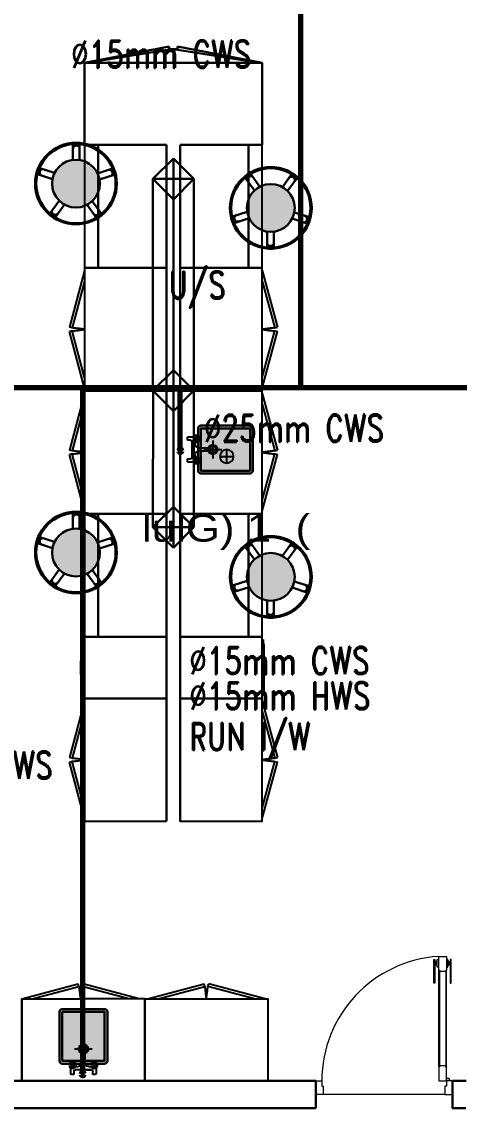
# Model space of a CAD drawing. Extents: x 800 to 995, y 398 to 804.
# Drawn here: x 867.95 to 871.15, y 754.73 to 762.68 of the extents above; entities that cross this region are included whole.
import ezdxf

# ---------------------------------------------------------------- set-up
doc = ezdxf.new("R2010")
doc.units = 0
doc.header["$MEASUREMENT"] = 0
doc.linetypes.add('ACAD_ISO02W100', pattern=[15, 12, -3])
doc.linetypes.add('DASHED', pattern=[19.05, 12.7, -6.35])
doc.layers.get('0').update_dxf_attribs({"color": 252, "linetype": 'CONTINUOUS', "lineweight": 30})
for name, color, linetype in [('-FUR', 252, 'CONTINUOUS'), ('LAYER8', 3, 'CONTINUOUS'), ('SAN', 2, 'CONTINUOUS')]:
    doc.layers.add(name, color=color, linetype=linetype)
for name, color, linetype, lineweight in [('DOOR', 30, 'CONTINUOUS', 9), ('P-C-WATER', 5, 'CONTINUOUS', 70), ('P-TEXT', 1, 'CONTINUOUS', 25), ('text', 72, 'CONTINUOUS', 15), ('Wall', 252, 'CONTINUOUS', 30)]:
    doc.layers.add(name, color=color, linetype=linetype, lineweight=lineweight)
doc.styles.add('ROMANC', font='romand.shx')
doc.styles.add('SOSA2', font='SOSA.shx', dxfattribs={"width": 0.8})

# ---------------------------------------------------------------- blocks, each defined once
blk = doc.blocks.new('YY5Y5')
at = {"layer": 'SAN', "color": 1}
for p, q in [((433.83, 542.04), (433.83, 538.56)), ((435.73, 542.41), (434.2, 542.41)), ((435.73, 540.55), (435.73, 542.41)), ((446.18, 539.55), (436.73, 539.55)), ((443.04, 539.55), (446.16, 539.55)), ((447.16, 542.41), (447.16, 540.55)), ((448.69, 542.41), (447.16, 542.41)), ((449.07, 538.56), (449.07, 542.04)), ((434.16, 537.56), (433.7, 538.02)), ((434.16, 536.15), (433.7, 535.69)), ((435.58, 537.56), (436.04, 538.02)), ((435.58, 536.15), (436.04, 535.69)), ((436.72, 537.65), (438.25, 537.65)), ((440.5, 535.4), (440.5, 528.74)), ((442.4, 528.74), (442.4, 535.4)), ((444.65, 537.65), (446.18, 537.65)), ((447.32, 537.56), (446.86, 538.02)), ((447.32, 536.15), (446.86, 535.69)), ((448.74, 537.56), (449.2, 538.02)), ((448.74, 536.15), (449.2, 535.69)), ((440.87, 528.36), (442.03, 528.36))]:
    blk.add_line(p, q, dxfattribs=at)
at = {"layer": 'SAN', "color": 1, "linetype": 'Continuous'}
blk.add_line((439.23, 539.55), (439.86, 539.55), dxfattribs=at)
at = {"layer": 'SAN', "color": 2, "linetype": 'DASHED'}
for points in [[(441.45, 532.42), (441.45, 521.63)], [(436.06, 527.03), (446.84, 527.03)]]:
    blk.add_lwpolyline(points, dxfattribs=at)
at = {"layer": 'SAN', "color": 1}
for centre, radius in [((434.87, 536.85), 2), ((434.87, 536.85), 1), ((434.87, 536.85), 0.8), ((448.03, 536.85), 2), ((448.03, 536.85), 1), ((448.03, 536.85), 0.8)]:
    blk.add_circle(centre, radius, dxfattribs=at)
for centre, radius, start, end in [((434.2, 542.04), 0.375, 90, 180), ((436.73, 540.55), 1, 180, 270), ((446.16, 540.55), 1, 270, 0), ((448.69, 542.04), 0.375, 0, 90), ((438.25, 535.4), 2.25, 0, 90), ((444.65, 535.4), 2.25, 90, 180), ((441.45, 527.03), 2.86, 109.43194, 70.56806), ((441.45, 527.03), 2.08, 117.27647, 62.72353), ((440.87, 528.74), 0.375, 180, 270), ((442.03, 528.74), 0.375, 270, 360)]:
    blk.add_arc(centre, radius, start, end, dxfattribs=at)
blk = doc.blocks.new('fd')
at = {"layer": '-FUR'}
h = blk.add_hatch(color=254, dxfattribs=at)
h.paths.add_polyline_path([(1322.6636, 576.6994), (1322.3536, 576.6994), (1322.3536, 577.0594), (1322.6636, 577.0594)], flags=16)
edge = h.paths.add_edge_path()
edge.add_line((1322.6636, 576.6794), (1322.3536, 576.6794))
edge.add_arc((1322.3536, 576.6994), 0.02, 180, 270, ccw=False)
edge.add_line((1322.3336, 576.6994), (1322.3336, 577.0594))
edge.add_arc((1322.3536, 577.0594), 0.02, 90, 180, ccw=False)
edge.add_line((1322.3536, 577.0794), (1322.6636, 577.0794))
edge.add_arc((1322.6636, 577.0594), 0.02, 0, 90, ccw=False)
edge.add_line((1322.6836, 577.0594), (1322.6836, 576.6994))
edge.add_arc((1322.6636, 576.6994), 0.02, -90, 0, ccw=False)
blk.add_hatch(color=253, dxfattribs=at).paths.add_polyline_path([(1322.6636, 577.0594), (1322.6636, 576.6994), (1322.3536, 576.6994), (1322.3536, 577.0594)])
h = blk.add_hatch(color=251, dxfattribs=at)
h.paths.add_polyline_path([(1322.6337, 577.0294), (1322.6636, 577.0594), (1322.6636, 576.6994), (1322.6336, 576.7294)])
h.paths.add_polyline_path([(1322.6336, 576.7294), (1322.6636, 576.6994), (1322.3536, 576.6994), (1322.3836, 576.7294)])
h = blk.add_hatch(color=252, dxfattribs=at)
h.paths.add_polyline_path([(1322.3836, 577.0294), (1322.3536, 577.0594), (1322.6636, 577.0594), (1322.6337, 577.0294)])
h.paths.add_polyline_path([(1322.3836, 576.7294), (1322.3536, 576.6994), (1322.3536, 577.0594), (1322.3836, 577.0294)])
for p, q in [((1322.4784, 577.2056), (1322.0597, 577.2056)), ((1322.4784, 577.2056), (1322.9597, 577.2056)), ((1322.0597, 576.6056), (1322.5097, 576.6056)), ((1322.9597, 576.6056), (1322.5097, 576.6056))]:
    blk.add_line(p, q, dxfattribs=at)
at = {"layer": '-FUR', "linetype": 'ACAD_ISO02W100'}
for p, q in [((1322.0597, 577.2056), (1322.5097, 577.2056)), ((1322.9597, 577.2056), (1322.5097, 577.2056)), ((1322.0997, 576.6056), (1322.5133, 576.4948)), ((1322.177, 576.6056), (1322.5185, 576.5141)), ((1322.8824, 576.6056), (1322.541, 576.5141)), ((1322.9597, 576.6056), (1322.5462, 576.4948)), ((1322.5185, 576.5141), (1322.5133, 576.4948)), ((1322.541, 576.5141), (1322.5462, 576.4948))]:
    blk.add_line(p, q, dxfattribs=at)
for centre, start, end in [((1324.045, 576.3727), 171.26112, 174.70691), ((1321.0144, 576.3727), 5.29309, 8.73888)]:
    blk.add_arc(centre, 1.5331, start, end, dxfattribs=at)
for p, q in [((1322.0597, 577.2056), (1322.0597, 576.6056)), ((1322.9597, 577.2056), (1322.9597, 576.6056))]:
    blk.add_line(p, q)
blk.add_lwpolyline([(1322.6636, 576.6794), (1322.3536, 576.6794, -0.414214), (1322.3336, 576.6994), (1322.3336, 577.0594, -0.414214), (1322.3536, 577.0794), (1322.6636, 577.0794, -0.414214), (1322.6836, 577.0594), (1322.6836, 576.6994, -0.414214)], format="xyb", close=True)
blk.add_lwpolyline([(1322.6636, 576.6794), (1322.3536, 576.6794, -0.414214), (1322.3336, 576.6994), (1322.3336, 577.0594, -0.414214), (1322.3536, 577.0794), (1322.6636, 577.0794, -0.414214), (1322.6836, 577.0594), (1322.6836, 576.6994, -0.414214)], format="xyb", close=True)
blk.add_lwpolyline([(1322.6636, 576.6994), (1322.3536, 576.6994), (1322.3536, 577.0594), (1322.6636, 577.0594)], close=True)
at = {"extrusion": (0, 0, -1), "xscale": 0.0121000000000322, "yscale": 0.0121000000000322, "zscale": -0.0121}
blk.add_blockref('YY5Y5', (-1327.8502, 570.5947), dxfattribs=at)
blk = doc.blocks.new('juy')
blk.add_line((1322.9597, 577.2056), (1322.9597, 576.6056))
blk.add_blockref('fd', (0, 0))
blk = doc.blocks.new('vfd')
at = {"layer": '-FUR'}
h = blk.add_hatch(color=254, dxfattribs=at)
h.paths.add_polyline_path([(1316.635, 565.8296), (1316.635, 566.1396), (1316.275, 566.1396), (1316.275, 565.8296)], flags=16)
edge = h.paths.add_edge_path()
edge.add_line((1316.655, 565.8296), (1316.655, 566.1396))
edge.add_ellipse((1316.635, 566.1396), major_axis=(-0.0141, -0.0141), ratio=1, start_angle=135, end_angle=225)
edge.add_line((1316.635, 566.1596), (1316.275, 566.1596))
edge.add_ellipse((1316.275, 566.1396), major_axis=(-0.0141, -0.0141), ratio=1, start_angle=225, end_angle=315)
edge.add_line((1316.255, 566.1396), (1316.255, 565.8296))
edge.add_ellipse((1316.275, 565.8296), major_axis=(0.0141, -0.0141), ratio=1, start_angle=225, end_angle=315)
edge.add_line((1316.275, 565.8096), (1316.635, 565.8096))
edge.add_ellipse((1316.635, 565.8296), major_axis=(0.0141, -0.0141), ratio=1, start_angle=-45, end_angle=45)
blk.add_hatch(color=253, dxfattribs=at).paths.add_polyline_path([(1316.275, 565.8296), (1316.635, 565.8296), (1316.635, 566.1396), (1316.275, 566.1396)])
h = blk.add_hatch(color=251, dxfattribs=at)
h.paths.add_polyline_path([(1316.305, 565.8596), (1316.275, 565.8296), (1316.635, 565.8296), (1316.605, 565.8596)])
h.paths.add_polyline_path([(1316.605, 565.8596), (1316.635, 565.8296), (1316.635, 566.1396), (1316.605, 566.1096)])
h = blk.add_hatch(color=252, dxfattribs=at)
h.paths.add_polyline_path([(1316.305, 566.1096), (1316.275, 566.1396), (1316.275, 565.8296), (1316.305, 565.8596)])
h.paths.add_polyline_path([(1316.605, 566.1096), (1316.635, 566.1396), (1316.275, 566.1396), (1316.305, 566.1096)])
blk.add_lwpolyline([(1316.655, 565.8296), (1316.655, 566.1396, 0.414214), (1316.635, 566.1596), (1316.275, 566.1596, 0.414214), (1316.255, 566.1396), (1316.255, 565.8296, 0.414214), (1316.275, 565.8096), (1316.635, 565.8096, 0.414214)], format="xyb", close=True)
blk.add_lwpolyline([(1316.655, 565.8296), (1316.655, 566.1396, 0.414214), (1316.635, 566.1596), (1316.275, 566.1596, 0.414214), (1316.255, 566.1396), (1316.255, 565.8296, 0.414214), (1316.275, 565.8096), (1316.635, 565.8096, 0.414214)], format="xyb", close=True)
blk.add_lwpolyline([(1316.635, 565.8296), (1316.635, 566.1396), (1316.275, 566.1396), (1316.275, 565.8296)], close=True)
at = {"layer": 'LAYER8'}
for p, q in [((1316.465, 566.0846), (1316.465, 565.9846)), ((1316.415, 566.0346), (1316.515, 566.0346))]:
    blk.add_line(p, q, dxfattribs=at)
blk.add_circle((1316.465, 566.0346), 0.05, dxfattribs=at)
at = {"xscale": 0.0121, "yscale": 0.0121, "zscale": 0.0121, "rotation": 89.99999999999997}
blk.add_blockref('YY5Y5', (1322.7397, 560.6431), dxfattribs=at)

msp = doc.modelspace()

# ---------------------------------------------------------------- hatches: boundary and pattern name
h = msp.add_hatch(color=256)
h.set_gradient(color1=(132, 132, 132), name='SPHERICAL')
h.paths.add_polyline_path([(868.5182, 761.4986, -1), (868.1682, 761.4986, -1)])
h = msp.add_hatch(color=256)
h.set_gradient(color1=(132, 132, 132), name='SPHERICAL')
h.paths.add_polyline_path([(869.5934, 761.3206, -1), (869.9434, 761.3206, -1)])
h = msp.add_hatch(color=256)
h.set_gradient(color1=(132, 132, 132), name='SPHERICAL')
h.paths.add_polyline_path([(868.5182, 758.7986, -1), (868.1682, 758.7986, -1)])
h = msp.add_hatch(color=256)
h.set_gradient(color1=(132, 132, 132), name='SPHERICAL')
h.paths.add_polyline_path([(869.5934, 758.6206, -1), (869.9434, 758.6206, -1)])

# ---------------------------------------------------------------- linework, layer by layer
at = {"layer": '-FUR', "linetype": 'ACAD_ISO02W100'}
for p, q in [((868.4058, 761.7816), (868.4058, 760.8816)), ((869.7058, 760.8816), (869.7058, 761.7816)), ((868.4058, 760.8616), (868.295, 760.448)), ((869.0058, 759.9816), (869.0058, 760.8816)), ((869.1058, 760.8816), (869.1058, 759.9816)), ((869.7058, 760.8616), (869.8166, 760.448)), ((868.4058, 760.7843), (868.3143, 760.4428)), ((869.7058, 760.7843), (869.7973, 760.4428)), ((868.3143, 760.4428), (868.295, 760.448)), ((869.7973, 760.4428), (869.8166, 760.448)), ((868.3143, 760.4203), (868.295, 760.4151)), ((868.4058, 760.0016), (868.295, 760.4151)), ((868.4058, 760.0788), (868.3143, 760.4203)), ((869.7058, 760.0788), (869.7973, 760.4203)), ((869.7058, 760.0016), (869.8166, 760.4151)), ((869.7973, 760.4203), (869.8166, 760.4151)), ((868.4058, 759.9616), (868.295, 759.548)), ((869.0058, 759.0816), (869.0058, 759.9816)), ((869.1058, 759.9816), (869.1058, 759.0816)), ((869.7058, 759.9616), (869.8166, 759.548)), ((868.4058, 759.8843), (868.3143, 759.5428)), ((869.7058, 759.8843), (869.7973, 759.5428)), ((868.3143, 759.5428), (868.295, 759.548)), ((868.3143, 759.5203), (868.295, 759.5151)), ((868.4058, 759.1016), (868.295, 759.5151)), ((868.4058, 759.1788), (868.3143, 759.5203)), ((869.7058, 759.1788), (869.7973, 759.5203)), ((869.7058, 759.1016), (869.8166, 759.5151)), ((869.7973, 759.5428), (869.8166, 759.548)), ((869.7973, 759.5203), (869.8166, 759.5151)), ((868.4058, 759.0816), (868.4058, 758.1816)), ((869.7058, 758.1816), (869.7058, 759.0816)), ((869.0058, 758.1816), (869.0058, 757.7316)), ((869.1058, 757.7316), (869.1058, 758.1816)), ((869.0058, 756.8316), (869.0058, 757.7316)), ((869.1058, 757.7316), (869.1058, 756.8316)), ((868.4058, 757.7116), (868.295, 757.298)), ((869.7058, 757.7116), (869.8166, 757.298)), ((868.4058, 757.6343), (868.3143, 757.2928)), ((869.7058, 757.6343), (869.7973, 757.2928)), ((868.3143, 757.2928), (868.295, 757.298)), ((868.3143, 757.2703), (868.295, 757.2651)), ((868.4058, 756.8516), (868.295, 757.2651)), ((868.4058, 756.9288), (868.3143, 757.2703)), ((869.7058, 756.9288), (869.7973, 757.2703)), ((869.7058, 756.8516), (869.8166, 757.2651)), ((869.7973, 757.2928), (869.8166, 757.298)), ((869.7973, 757.2703), (869.8166, 757.2651)), ((868.8667, 755.5316), (869.2803, 755.6424)), ((868.944, 755.5316), (869.2854, 755.6231)), ((869.2854, 755.6231), (869.2803, 755.6424)), ((869.308, 755.6231), (869.3131, 755.6424)), ((869.6494, 755.5316), (869.308, 755.6231)), ((869.7267, 755.5316), (869.3131, 755.6424)), ((869.7467, 754.9316), (868.8467, 754.9316))]:
    msp.add_line(p, q, dxfattribs=at)
at = {"layer": '-FUR'}
for p, q in [((868.3908, 758.1316), (868.3908, 757.7816)), ((868.3958, 758.1616), (868.3958, 757.7516)), ((869.7158, 757.7516), (869.7158, 758.1616)), ((869.7208, 757.7816), (869.7208, 758.1316))]:
    msp.add_line(p, q, dxfattribs=at)
for points in [[(869.0058, 759.9816), (869.0058, 760.8816), (868.4058, 760.8816), (868.4058, 759.9816)], [(869.1058, 760.8816), (869.1058, 759.9816), (869.7058, 759.9816), (869.7058, 760.8816)], [(869.0058, 759.0816), (869.0058, 759.9816), (868.4058, 759.9816), (868.4058, 759.0816)], [(869.1058, 759.9816), (869.1058, 759.0816), (869.7058, 759.0816), (869.7058, 759.9816)], [(868.4058, 758.1816), (868.4058, 757.7316), (869.0058, 757.7316), (869.0058, 758.1816)], [(869.7058, 757.7316), (869.7058, 758.1816), (869.1058, 758.1816), (869.1058, 757.7316)], [(869.0058, 756.8316), (869.0058, 757.7316), (868.4058, 757.7316), (868.4058, 756.8316)], [(869.1058, 757.7316), (869.1058, 756.8316), (869.7058, 756.8316), (869.7058, 757.7316)], [(869.7467, 754.9316), (868.8467, 754.9316), (868.8467, 755.5316), (869.7467, 755.5316)]]:
    msp.add_lwpolyline(points, close=True, dxfattribs=at)
at = {"layer": '-FUR', "color": 1}
for points in [[(868.3758, 758.0066), (868.3758, 757.9066), (868.3858, 757.9066), (868.3858, 758.0066)], [(869.7358, 757.9066), (869.7358, 758.0066), (869.7258, 758.0066), (869.7258, 757.9066)]]:
    msp.add_lwpolyline(points, close=True, dxfattribs=at)
at = {"layer": '-FUR', "linetype": 'ACAD_ISO02W100'}
for centre, start, end in [((868.1729, 758.9163), 81.26112, 84.70691), ((868.1729, 761.9468), 275.29309, 278.73888), ((869.9387, 758.9163), 95.29309, 98.73888), ((869.9387, 761.9468), 261.26112, 264.70691), ((868.1729, 758.0163), 81.26112, 84.70691), ((868.1729, 761.0468), 275.29309, 278.73888), ((869.9387, 758.0163), 95.29309, 98.73888), ((869.9387, 761.0468), 261.26112, 264.70691), ((868.1729, 755.7663), 81.26112, 84.70691), ((868.1729, 758.7968), 275.29309, 278.73888), ((869.9387, 755.7663), 95.29309, 98.73888), ((869.9387, 758.7968), 261.26112, 264.70691), ((870.812, 755.7645), 185.29309, 188.73888), ((867.7814, 755.7645), 351.26112, 354.70691)]:
    msp.add_arc(centre, 1.5331, start, end, dxfattribs=at)
for p, q in [((868.4058, 762.3816), (869.0258, 762.5016)), ((869.0258, 762.4816), (869.0258, 762.5016)), ((869.0858, 762.4816), (869.0858, 762.5016)), ((869.7058, 762.3816), (869.0858, 762.5016)), ((868.4258, 762.3816), (869.0408, 762.4816)), ((869.0558, 762.4816), (869.0258, 762.4816)), ((869.0558, 762.3816), (869.0558, 762.4816)), ((869.0558, 762.4816), (869.0858, 762.4816)), ((869.6858, 762.3816), (869.0558, 762.4816)), ((869.7058, 762.3816), (868.4058, 762.3816)), ((868.4058, 762.3816), (868.4058, 761.7816)), ((868.4058, 762.3816), (868.4258, 762.3816)), ((869.7058, 762.3816), (869.0558, 762.3816)), ((869.7058, 762.3816), (869.6858, 762.3816)), ((869.7058, 761.7816), (869.7058, 762.3816)), ((868.3215, 761.6723), (868.321, 761.7877)), ((868.331, 761.7977), (868.3585, 761.7976)), ((868.3689, 761.6717), (868.3693, 761.785)), ((868.4058, 761.7816), (869.0058, 761.7816)), ((868.5058, 760.8816), (868.5058, 761.7816)), ((869.0058, 761.7816), (869.0058, 760.8816)), ((869.1058, 760.8816), (869.1058, 761.7816)), ((869.1058, 761.7816), (869.7058, 761.7816)), ((869.7058, 761.7816), (869.6058, 761.7816)), ((869.6058, 761.7816), (869.6058, 760.8816)), ((869.0556, 761.6834), (868.9056, 761.5334)), ((869.0556, 759.9834), (869.0556, 761.6834)), ((869.0556, 761.5334), (869.0556, 761.6834)), ((869.0556, 761.6834), (869.2056, 761.5334)), ((868.055, 761.5795), (868.0636, 761.6056)), ((868.1713, 761.5316), (868.0614, 761.5668)), ((868.1865, 761.5765), (868.0789, 761.6119)), ((868.5016, 761.5729), (868.6113, 761.6091)), ((868.5158, 761.5277), (868.6237, 761.5623)), ((868.6238, 761.6026), (868.6322, 761.5764)), ((869.6488, 761.4483), (869.5805, 761.5414)), ((869.5828, 761.5554), (869.6051, 761.5714)), ((869.6874, 761.4757), (869.6212, 761.5676)), ((869.8529, 761.4738), (869.9204, 761.5675)), ((869.9343, 761.5697), (869.9565, 761.5534)), ((868.9056, 759.9834), (868.9056, 761.5334)), ((868.9056, 761.5334), (869.2056, 761.5334)), ((869.2056, 761.5334), (868.9056, 761.5334)), ((868.9056, 761.5334), (869.0556, 761.3834)), ((869.0556, 761.5334), (869.0556, 761.3834)), ((869.0556, 761.3834), (869.2056, 761.5334)), ((869.2056, 761.5334), (869.2056, 759.9834)), ((869.8909, 761.4455), (869.9579, 761.5369)), ((869.0058, 761.4331), (869.0058, 756.8316)), ((869.0556, 761.3834), (869.0556, 760.5334)), ((869.1058, 756.8316), (869.1058, 761.4336)), ((868.2207, 761.3737), (868.1537, 761.2822)), ((868.2587, 761.3454), (868.1912, 761.2517)), ((868.4242, 761.3435), (868.4904, 761.2516)), ((868.4628, 761.3709), (868.5311, 761.2778)), ((868.1773, 761.2495), (868.1551, 761.2658)), ((868.5288, 761.2638), (868.5065, 761.2478)), ((869.4878, 761.2166), (869.4794, 761.2428)), ((869.5958, 761.2915), (869.488, 761.2569)), ((869.61, 761.2463), (869.5003, 761.2101)), ((869.9251, 761.2426), (870.0327, 761.2072)), ((869.9403, 761.2876), (870.0502, 761.2524)), ((870.0566, 761.2397), (870.048, 761.2136)), ((869.7427, 761.1475), (869.7423, 761.0342)), ((869.7901, 761.1469), (869.7906, 761.0315)), ((869.7806, 761.0215), (869.7531, 761.0216)), ((869.0058, 760.8816), (868.4058, 760.8816)), ((868.4058, 760.8816), (868.5058, 760.8816)), ((869.7058, 760.8816), (869.1058, 760.8816)), ((869.0556, 760.1334), (868.9056, 759.9834)), ((869.0556, 759.9834), (869.0556, 760.1334)), ((869.0556, 760.1334), (869.2056, 759.9834)), ((868.9056, 759.9834), (869.2056, 759.9834)), ((869.2056, 759.9834), (868.9056, 759.9834)), ((868.9056, 759.9834), (869.0556, 759.8334)), ((868.9056, 758.9834), (868.9074, 759.9816)), ((869.0058, 759.9816), (869.0558, 759.9816)), ((869.0556, 759.9834), (869.0556, 759.8334)), ((869.0556, 759.8334), (869.2056, 759.9834)), ((869.2056, 759.9834), (869.2056, 758.9834)), ((869.0556, 759.8334), (869.0556, 758.9834)), ((868.3215, 758.9723), (868.321, 759.0877)), ((868.331, 759.0977), (868.3585, 759.0976)), ((868.3689, 758.9717), (868.3693, 759.085)), ((868.4058, 759.0816), (869.0058, 759.0816)), ((868.5058, 758.1816), (868.5058, 759.0816)), ((868.9056, 758.9834), (869.0556, 759.1334)), ((868.9056, 758.9834), (869.0556, 759.1334)), ((869.0038, 759.0816), (868.9056, 758.9834)), ((869.0058, 759.0816), (869.0058, 758.1816)), ((869.0556, 759.1334), (869.2056, 758.9834)), ((869.0556, 758.9834), (869.0556, 759.1334)), ((869.0556, 759.1334), (869.2056, 758.9834)), ((869.1058, 759.0831), (869.2056, 758.9834)), ((869.1058, 758.1816), (869.1058, 759.0816)), ((869.1058, 759.0816), (869.7058, 759.0816)), ((869.7058, 759.0816), (869.6058, 759.0816)), ((869.6058, 759.0816), (869.6058, 758.1816)), ((869.2056, 758.9834), (868.9056, 758.9834)), ((868.9056, 758.9834), (869.0556, 758.8334)), ((869.2056, 758.9834), (868.9056, 758.9834)), ((869.0556, 758.9834), (868.9056, 758.9834)), ((869.2056, 758.9834), (868.9056, 758.9834)), ((868.9056, 758.9834), (869.0556, 758.8334)), ((869.2056, 758.9834), (868.9056, 758.9834)), ((869.0058, 758.8831), (868.9056, 758.9834)), ((869.0556, 758.8334), (869.2056, 758.9834)), ((869.0556, 758.9834), (869.2056, 758.9834)), ((869.2056, 758.9834), (869.0556, 758.9834)), ((869.0556, 758.9834), (869.0556, 758.8334)), ((869.0556, 758.8334), (869.2056, 758.9834)), ((869.2056, 758.9834), (869.1058, 758.8836)), ((868.055, 758.8795), (868.0636, 758.9056)), ((868.1713, 758.8316), (868.0614, 758.8668)), ((868.1865, 758.8765), (868.0789, 758.9119)), ((868.5016, 758.8729), (868.6113, 758.9091)), ((868.5158, 758.8277), (868.6237, 758.8623)), ((868.6238, 758.9026), (868.6322, 758.8764)), ((869.6488, 758.7483), (869.5805, 758.8414)), ((869.5828, 758.8554), (869.6051, 758.8714)), ((869.6874, 758.7757), (869.6212, 758.8676)), ((869.8529, 758.7738), (869.9204, 758.8675)), ((869.8909, 758.7455), (869.9579, 758.8369)), ((869.9343, 758.8697), (869.9565, 758.8534)), ((868.2207, 758.6737), (868.1537, 758.5822)), ((868.2587, 758.6454), (868.1912, 758.5517)), ((868.4242, 758.6435), (868.4904, 758.5516)), ((868.4628, 758.6709), (868.5311, 758.5778)), ((868.1773, 758.5495), (868.1551, 758.5658)), ((868.5288, 758.5638), (868.5065, 758.5478)), ((869.4878, 758.5166), (869.4794, 758.5428)), ((869.5958, 758.5915), (869.488, 758.5569)), ((869.61, 758.5463), (869.5003, 758.5101)), ((869.9251, 758.5426), (870.0327, 758.5072)), ((869.9403, 758.5876), (870.0502, 758.5524)), ((870.0566, 758.5397), (870.048, 758.5136)), ((869.7427, 758.4475), (869.7423, 758.3342)), ((869.7901, 758.4469), (869.7906, 758.3315)), ((869.7806, 758.3215), (869.7531, 758.3216)), ((869.0058, 758.1816), (868.4058, 758.1816)), ((868.4058, 758.1816), (868.5058, 758.1816)), ((869.7058, 758.1816), (869.1058, 758.1816))]:
    msp.add_line(p, q)
for centre, radius in [((868.3432, 761.4986), 0.299), ((868.3432, 761.4986), 0.29), ((868.3432, 761.4986), 0.175), ((869.7684, 761.3206), 0.299), ((869.7684, 761.3206), 0.29), ((869.7684, 761.3206), 0.175), ((868.3432, 758.7986), 0.299), ((868.3432, 758.7986), 0.29), ((868.3432, 758.7986), 0.175), ((869.7684, 758.6206), 0.299), ((869.7684, 758.6206), 0.29), ((869.7684, 758.6206), 0.175)]:
    msp.add_circle(centre, radius)
for centre, radius, start, end in [((868.331, 761.7877), 0.01, 89.79115, 179.79115), ((868.3462, 761.7522), 0.025, 22.93495, 191.17517), ((868.3562, 761.7846), 0.0131, 1.65402, 79.72038), ((868.0645, 761.5763), 0.01, 161.79115, 251.79115), ((868.0752, 761.5994), 0.0131, 73.65402, 151.72038), ((868.1029, 761.5798), 0.025, 94.93495, 263.17517), ((868.5853, 761.5741), 0.025, 310.93495, 119.17517), ((868.6143, 761.5995), 0.01, 17.79115, 107.79115), ((868.6192, 761.5747), 0.0131, 289.65402, 7.72038), ((869.5886, 761.5472), 0.01, 125.79115, 215.79115), ((869.6218, 761.5275), 0.025, 58.93495, 227.17517), ((869.6108, 761.5596), 0.0131, 37.65402, 115.72038), ((869.9199, 761.524), 0.025, 346.93495, 155.17517), ((869.9284, 761.5616), 0.01, 53.79115, 143.79115), ((869.947, 761.5443), 0.0131, 325.65402, 43.72038), ((868.1917, 761.2952), 0.025, 166.93495, 335.17517), ((868.4898, 761.2917), 0.025, 238.93495, 47.17517), ((868.1646, 761.2748), 0.0131, 145.65402, 223.72038), ((868.1832, 761.2576), 0.01, 233.79115, 323.79115), ((868.5008, 761.2596), 0.0131, 217.65402, 295.72038), ((868.523, 761.2719), 0.01, 305.79115, 35.79115), ((869.4924, 761.2445), 0.0131, 109.65402, 187.72038), ((869.5263, 761.2451), 0.025, 130.93495, 299.17517), ((870.0087, 761.2394), 0.025, 274.93495, 83.17517), ((870.0471, 761.2429), 0.01, 341.79115, 71.79115), ((869.4973, 761.2196), 0.01, 197.79115, 287.79115), ((870.0364, 761.2198), 0.0131, 253.65402, 331.72038), ((869.7654, 761.067), 0.025, 202.93495, 11.17517), ((869.7554, 761.0345), 0.0131, 181.65402, 259.72038), ((869.7806, 761.0315), 0.01, 269.79115, 359.79115), ((868.331, 759.0877), 0.01, 89.79115, 179.79115), ((868.3462, 759.0522), 0.025, 22.93495, 191.17517), ((868.3562, 759.0846), 0.0131, 1.65402, 79.72038), ((868.0645, 758.8763), 0.01, 161.79115, 251.79115), ((868.0752, 758.8994), 0.0131, 73.65402, 151.72038), ((868.1029, 758.8798), 0.025, 94.93495, 263.17517), ((868.5853, 758.8741), 0.025, 310.93495, 119.17517), ((868.6143, 758.8995), 0.01, 17.79115, 107.79115), ((868.6192, 758.8747), 0.0131, 289.65402, 7.72038), ((869.5886, 758.8472), 0.01, 125.79115, 215.79115), ((869.6218, 758.8275), 0.025, 58.93495, 227.17517), ((869.6108, 758.8596), 0.0131, 37.65402, 115.72038), ((869.9199, 758.824), 0.025, 346.93495, 155.17517), ((869.9284, 758.8616), 0.01, 53.79115, 143.79115), ((869.947, 758.8443), 0.0131, 325.65402, 43.72038), ((868.1917, 758.5952), 0.025, 166.93495, 335.17517), ((868.4898, 758.5917), 0.025, 238.93495, 47.17517), ((868.1646, 758.5748), 0.0131, 145.65402, 223.72038), ((868.1832, 758.5576), 0.01, 233.79115, 323.79115), ((868.5008, 758.5596), 0.0131, 217.65402, 295.72038), ((868.523, 758.5719), 0.01, 305.79115, 35.79115), ((869.4924, 758.5445), 0.0131, 109.65402, 187.72038), ((869.4973, 758.5196), 0.01, 197.79115, 287.79115), ((869.5263, 758.5451), 0.025, 130.93495, 299.17517), ((870.0087, 758.5394), 0.025, 274.93495, 83.17517), ((870.0471, 758.5429), 0.01, 341.79115, 71.79115), ((870.0364, 758.5198), 0.0131, 253.65402, 331.72038), ((869.7654, 758.367), 0.025, 202.93495, 11.17517), ((869.7554, 758.3345), 0.0131, 181.65402, 259.72038), ((869.7806, 758.3315), 0.01, 269.79115, 359.79115)]:
    msp.add_arc(centre, radius, start, end)
at = {"layer": 'DOOR', "color": 252}
for p, q in [((870.9962, 755.0371), (870.9962, 755.737)), ((871.0011, 755.737), (871.0011, 755.0371)), ((871.0478, 755.737), (871.0478, 755.0371)), ((871.0528, 755.0371), (871.0528, 755.737))]:
    msp.add_line(p, q, dxfattribs=at)
at = {"layer": 'DOOR', "color": 251}
msp.add_line((871.0411, 754.8316), (870.1523, 754.8316), dxfattribs=at)
at = {"layer": 'DOOR', "color": 1}
for points in [[(870.9683, 755.648), (870.9603, 755.648), (870.9603, 755.8203), (870.9683, 755.8203)], [(871.0806, 755.648), (871.0887, 755.648), (871.0887, 755.8203), (871.0806, 755.8203)], [(870.98, 755.8025), (870.9736, 755.8025), (870.9736, 755.7823), (870.98, 755.7823)], [(871.0689, 755.8025), (871.0753, 755.8025), (871.0753, 755.7823), (871.0689, 755.7823)]]:
    msp.add_lwpolyline(points, close=True, dxfattribs=at)
at = {"layer": 'DOOR', "color": 5}
msp.add_lwpolyline([(870.9967, 755.7648), (870.9856, 755.7648), (870.9856, 755.8203), (870.9967, 755.8203)], dxfattribs=at)
for points in [[(871.0478, 755.7426), (871.0478, 755.7315), (871.0011, 755.7315), (871.0011, 755.7426), (870.9967, 755.7426), (870.9967, 755.8426), (870.9967, 755.8426), (871.0522, 755.8426), (871.0522, 755.7426)], [(871.0478, 755.0316), (871.0478, 755.0427), (871.0011, 755.0427), (871.0011, 755.0316), (870.9967, 755.0316), (870.9967, 754.9316), (870.9967, 754.9316), (871.0522, 754.9316), (871.0522, 755.0316)], [(870.0967, 754.8316), (870.0967, 754.9316), (870.1413, 754.9316), (870.1413, 754.8937), (870.1524, 754.8937), (870.1523, 754.8316)], [(871.0967, 754.8316), (871.0967, 754.9316), (871.0522, 754.9316), (871.0522, 754.8937), (871.0411, 754.8937), (871.0411, 754.8316)]]:
    msp.add_lwpolyline(points, close=True, dxfattribs=at)
at = {"layer": 'DOOR', "color": 1}
for points in [[(871.0522, 755.7648), (871.0633, 755.7648), (871.0633, 755.8203), (871.0522, 755.8203)], [(870.9856, 755.7752), (870.98, 755.7752), (870.98, 755.8097), (870.9856, 755.8097)], [(871.0633, 755.7752), (871.0689, 755.7752), (871.0689, 755.8097), (871.0633, 755.8097)]]:
    msp.add_lwpolyline(points, dxfattribs=at)
for points in [[(870.9683, 755.8022, -1), (870.9736, 755.8022), (870.9736, 755.8022), (870.9736, 755.7826), (870.9736, 755.7826, -1), (870.9683, 755.7826), (870.9683, 755.7826)], [(871.0806, 755.8022, 1), (871.0753, 755.8022), (871.0753, 755.8022), (871.0753, 755.7826), (871.0753, 755.7826, 1), (871.0806, 755.7826), (871.0806, 755.7826)]]:
    msp.add_lwpolyline(points, format="xyb", close=True, dxfattribs=at)
at = {"layer": 'DOOR', "color": 5}
for points in [[(871.0011, 755.7321), (871.0011, 755.7321, -1), (871.0011, 755.742)], [(871.0478, 755.7321), (871.0478, 755.7321, 1), (871.0478, 755.742)], [(871.0011, 755.0421), (871.0011, 755.0421, 1), (871.0011, 755.0321)], [(871.0478, 755.0421), (871.0478, 755.0421, -1), (871.0478, 755.0321)]]:
    msp.add_lwpolyline(points, format="xyb", close=True, dxfattribs=at)
msp.add_circle((871.0633, 754.9427), 0.0111, dxfattribs=at)
at = {"layer": 'DOOR', "color": 252}
msp.add_arc((871.054, 754.9316), 0.9128, 93.60232, 180, dxfattribs=at)
at = {"layer": 'P-C-WATER', "linetype": 'Continuous'}
for p, q in [((869.9855, 764.2567, -0.1), (869.9855, 760.0075, -0.1)), ((863.5451, 760.0075), (883.1855, 760.0075)), ((868.3931, 754.9946), (868.3931, 760.0075)), ((869.1058, 759.5441), (869.1058, 760.0075))]:
    msp.add_line(p, q, dxfattribs=at)
at = {"layer": 'P-C-WATER', "linetype": 'ByBlock'}
for centre, start, end in [((869.1058, 759.5441), 0, 180), ((869.1058, 759.5441), 180, 0), ((868.3931, 754.9821), 0, 180), ((868.3931, 754.9821), 180, 0)]:
    msp.add_arc(centre, 0.0125, start, end, dxfattribs=at)
at = {"layer": 'Wall', "color": 252, "linetype": 'Continuous'}
for p, q in [((867.0467, 754.9316), (870.0967, 754.9316)), ((870.0967, 754.9316), (870.0967, 754.7316)), ((871.0967, 754.9316), (871.1967, 754.9316)), ((871.0967, 754.9316), (871.0967, 754.7316)), ((866.7467, 754.7316), (870.0967, 754.7316)), ((871.095, 754.7316), (871.195, 754.7316))]:
    msp.add_line(p, q, dxfattribs=at)

# ---------------------------------------------------------------- block references
at = {"xscale": -1, "rotation": 180}
msp.add_blockref('vfd', (-447.0186, 1325.5372), dxfattribs=at)
at = {"rotation": 180}
msp.add_blockref('juy', (2190.9064, 1332.1371), dxfattribs=at)

# ---------------------------------------------------------------- texts
at = {"layer": 'P-TEXT', "color": 41, "style": 'ROMANC', "width": 0.75}
for s, p in [('%%C15mm CWS', (868.3081, 762.347, -0.1)), ('U/S', (869.021, 760.6565)), ('%%C25mm CWS', (869.279, 759.6089)), ('%%C15mm CWS', (869.1725, 757.9075)), ('%%C15mm HWS', (869.1725, 757.6511)), ('RUN I/W', (869.1725, 757.3512)), ('%%C15mm CWS', (866.8555, 757.1423))]:
    msp.add_text(s, height=0.2, dxfattribs=at).set_placement(p)
at = {"layer": 'text', "color": 252, "style": 'SOSA2', "width": 1.2}
msp.add_text('lulG) 1  (', height=0.2, dxfattribs=at).set_placement((868.8256, 758.8784))

doc.saveas('drawing.dxf')
